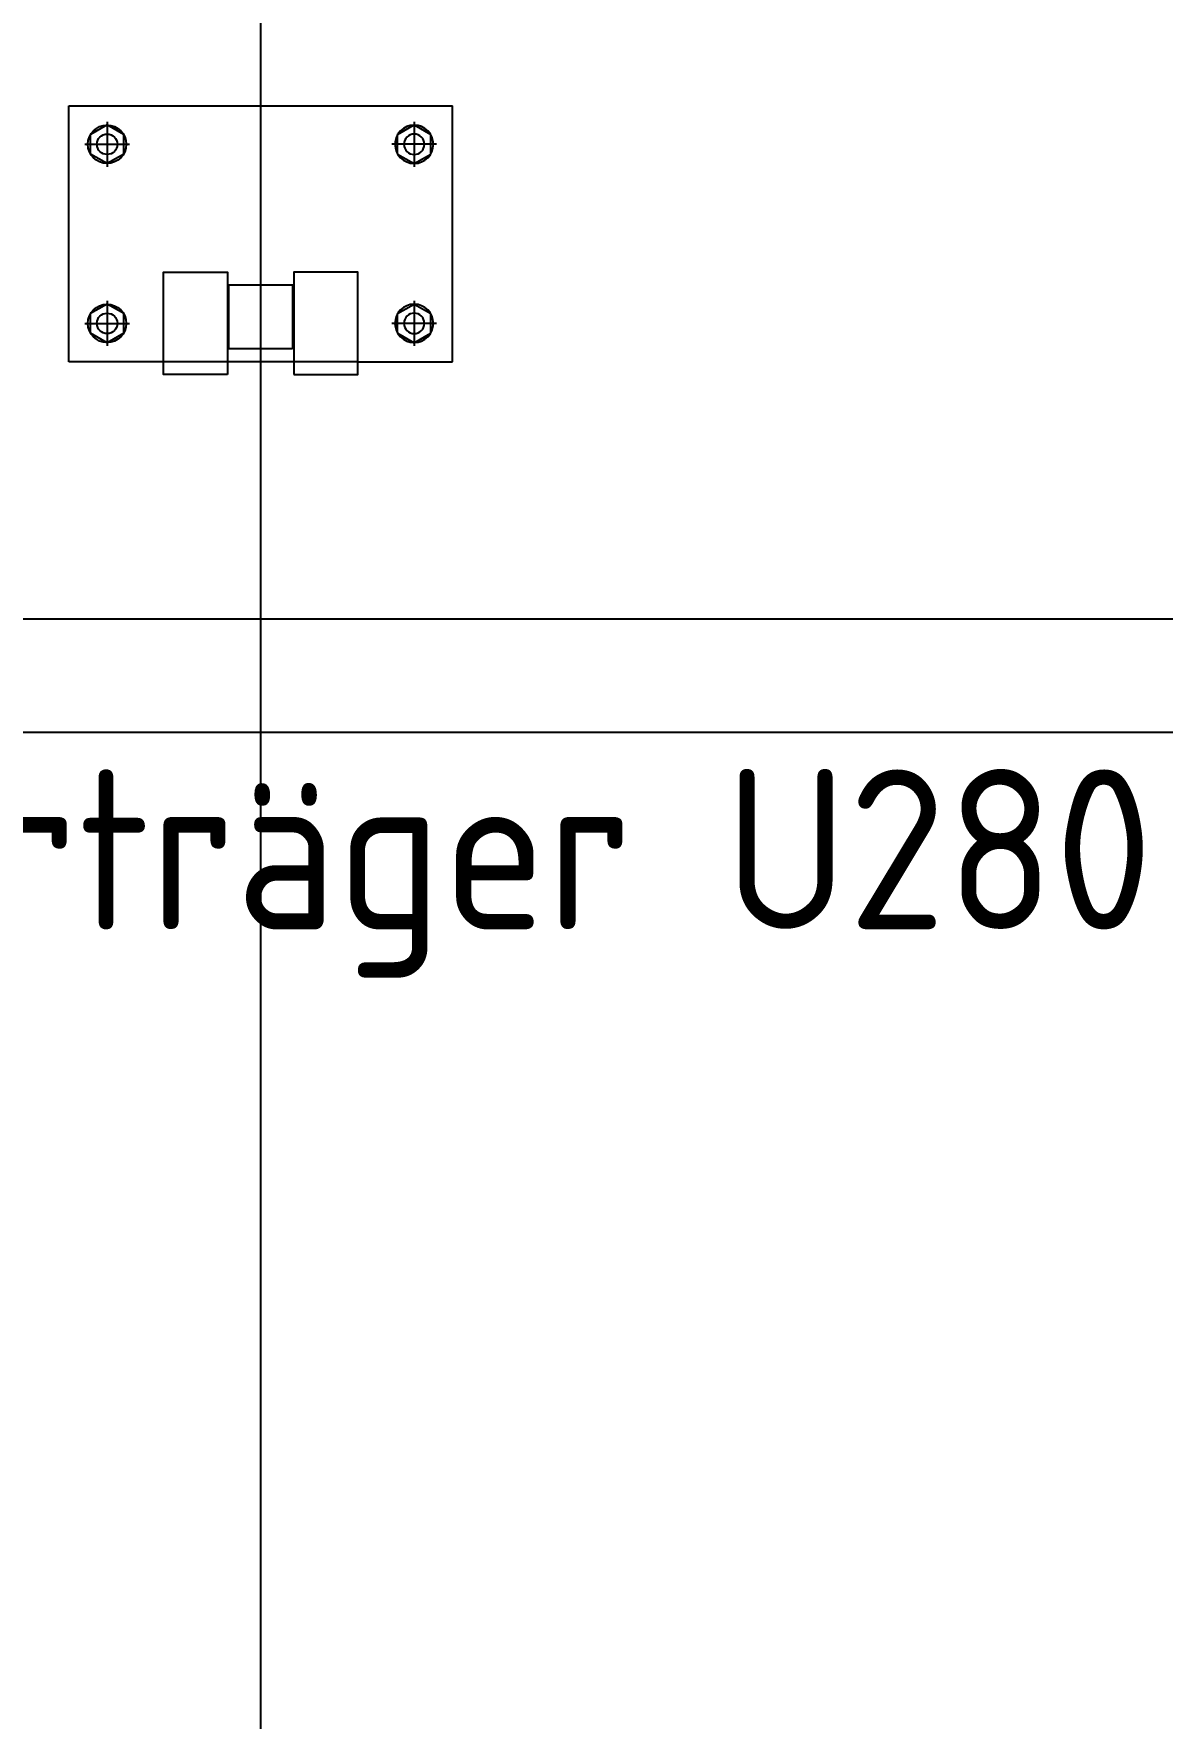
# Model space of a CAD drawing. Extents: x 44 to 147, y 26 to 78.
# Drawn here: x 70.338 to 71.22, y 73.093 to 74.41 of the extents above; entities that cross this region are included whole.
import ezdxf

# ---------------------------------------------------------------- set-up
doc = ezdxf.new("R2010")
doc.units = 0
doc.header["$LTSCALE"] = 0.5
doc.linetypes.add('AUSGEZOGEN', pattern=[1000.01, 1000, 0.01])
doc.linetypes.add('VERDECKT2', pattern=[0.1875, 0.125, -0.0625])
for name, color, linetype in [('ACHSEN', 7, 'Continuous'), ('BET-ANS', 7, 'Continuous'), ('HILFE', 7, 'Continuous'), ('ST-ANS', 9, 'Continuous'), ('ST-VERD', 40, 'VERDECKT2'), ('TEXT', 7, 'Continuous')]:
    doc.layers.add(name, color=color, linetype=linetype)
doc.layers.add('NOPLOT', color=7, linetype='Continuous', plot=False)
doc.styles.add('txt', font='isocp.shx')

# ---------------------------------------------------------------- blocks, each defined once
blk = doc.blocks.new('Mutter_M16-Aufsicht')
at = {"color": 0, "linetype": 'ByBlock'}
for p, q in [((0, 0.0151), (-0.0131, 0.0076)), ((0.0131, 0.0076), (0, 0.0151)), ((-0.0131, -0.0076), (-0.0131, 0.0076)), ((0.0131, -0.0076), (0.0131, 0.0076)), ((0, -0.0151), (-0.0131, -0.0076)), ((0.0131, -0.0076), (0, -0.0151))]:
    blk.add_line(p, q, dxfattribs=at)
blk.add_circle((0, 0), 0.015)
blk.add_circle((0, 0), 0.008, dxfattribs=at)

msp = doc.modelspace()

# ---------------------------------------------------------------- linework, layer by layer
at = {"layer": 'ACHSEN', "color": 140, "linetype": 'AUSGEZOGEN'}
msp.add_line((70.5153, 76.1636), (70.5153, 70.0205), dxfattribs=at)
at = {"layer": 'BET-ANS'}
msp.add_line((71.4503, 73.8636), (69.5803, 73.8636), dxfattribs=at)
at = {"layer": 'HILFE'}
for p, q in [((70.3953, 74.3411), (70.3953, 74.3061)), ((70.6353, 74.3411), (70.6353, 74.3061)), ((70.3778, 74.3236), (70.4128, 74.3236)), ((70.6528, 74.3236), (70.6178, 74.3236)), ((70.3953, 74.2011), (70.3953, 74.1661)), ((70.6353, 74.2011), (70.6353, 74.1661)), ((70.3778, 74.1836), (70.4128, 74.1836)), ((70.6528, 74.1836), (70.6178, 74.1836))]:
    msp.add_line(p, q, dxfattribs=at)
at = {"layer": 'NOPLOT', "color": 191, "linetype": 'AUSGEZOGEN'}
msp.add_line((65.417, 73.9525), (72.136, 73.9525), dxfattribs=at)
at = {"layer": 'ST-ANS'}
for p, q in [((70.3653, 74.1536), (70.3653, 74.3536)), ((70.3653, 74.3536), (70.6653, 74.3536)), ((70.6653, 74.1536), (70.6653, 74.3536)), ((70.4393, 74.1536), (70.3653, 74.1536)), ((70.5413, 74.1536), (70.4893, 74.1536)), ((70.5913, 74.1536), (70.6653, 74.1536))]:
    msp.add_line(p, q, dxfattribs=at)
for points in [[(70.4893, 74.1436), (70.4393, 74.1436), (70.4393, 74.2236), (70.4893, 74.2236)], [(70.5413, 74.1436), (70.5913, 74.1436), (70.5913, 74.2236), (70.5413, 74.2236)], [(70.5403, 74.1636), (70.4903, 74.1636), (70.4903, 74.2136), (70.5403, 74.2136)]]:
    msp.add_lwpolyline(points, close=True, dxfattribs=at)
at = {"layer": 'ST-VERD'}
for p, q in [((70.4893, 74.1536), (70.4393, 74.1536)), ((70.5913, 74.1536), (70.5413, 74.1536))]:
    msp.add_line(p, q, dxfattribs=at)

# ---------------------------------------------------------------- block references
at = {"layer": 'ST-ANS'}
for p in [(70.3953, 74.3236), (70.3953, 74.1836)]:
    msp.add_blockref('Mutter_M16-Aufsicht', p, dxfattribs=at)
at = {"layer": 'ST-ANS', "xscale": -1}
for p in [(70.6353, 74.3236), (70.6353, 74.1836)]:
    msp.add_blockref('Mutter_M16-Aufsicht', p, dxfattribs=at)

# ---------------------------------------------------------------- texts
at = {"layer": 'TEXT', "color": 7, "linetype": 'AUSGEZOGEN', "style": 'txt'}
msp.add_text('Randquerträger U280', height=0.125, dxfattribs=at).set_placement((69.7227, 73.7098))

doc.saveas('drawing.dxf')
